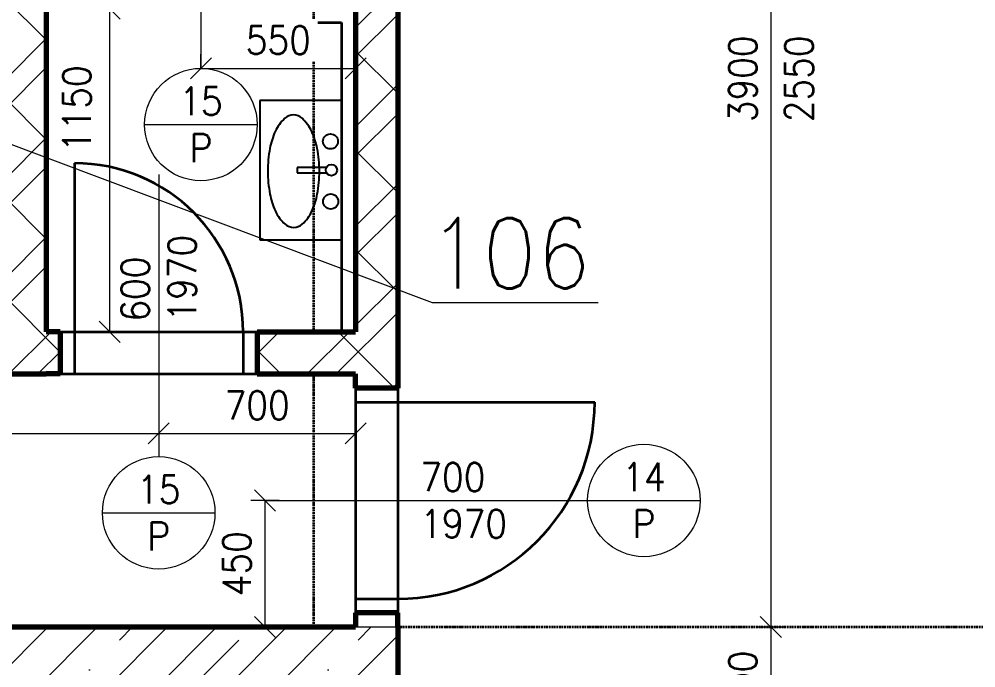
# Model space of a CAD drawing. Header units: inches. Extents: x 9237 to 46843, y 639 to 18394.
# Drawn here: x 13407 to 16808, y 11933 to 14241 of the extents above; entities that cross this region are included whole.
import ezdxf

# ---------------------------------------------------------------- set-up
doc = ezdxf.new("R2010")
doc.units = ezdxf.units.IN
doc.header["$LTSCALE"] = 0.25
doc.header["$MEASUREMENT"] = 0
doc.linetypes.add('ACAD_ISO10W100', pattern=[18, 12, -3, 0, -3])
for name, color, linetype, lineweight in [('0.18', 51, 'Continuous', 18), ('0.25', 255, 'Continuous', 25), ('0.35', 6, 'Continuous', 35), ('0.6', 10, 'Continuous', 60), ('0.7', 30, 'Continuous', 70)]:
    doc.layers.add(name, color=color, linetype=linetype, lineweight=lineweight)
doc.styles.add('MyTextStyle', font='romans.shx', dxfattribs={"width": 0.9})
doc.styles.get("Standard").update_dxf_attribs({"font": 'arial.ttf'})
doc.dimstyles.new('Standard SK int', dxfattribs={"dimtxt": 100, "dimasz": 75, "dimexe": 50, "dimexo": 0, "dimgap": 50, "dimtad": 1, "dimdec": 0, "dimrnd": 5, "dimzin": 0, "dimtxsty": 'MyTextStyle', "dimblk": 'OBLIQUE', "dimcen": 0, "dimclrd": 51, "dimclre": 51, "dimadec": 0, "dimazin": 1, "dimtm": 1e-09, "dimtfac": 1, "dimtdec": 0, "dimtofl": 0, "dimtmove": 0, "dimatfit": 2, "dimfxl": 50, "dimfxlon": 1, "dimtfill": 1, "dimtfillclr": 250, "dimtolj": 1, "dimtzin": 0, "dimlwd": 18, "dimlwe": 18, "dimarcsym": 0})

# ---------------------------------------------------------------- blocks, each defined once
blk = doc.blocks.new('_Oblique')
at = {"color": 0, "linetype": 'ByBlock', "lineweight": -2}
blk.add_line((-0.5, -0.5), (0.5, 0.5), dxfattribs=at)
blk = doc.blocks.new('*D9')
at = {"layer": '0.25', "color": 51, "linetype": 'Continuous', "lineweight": 18, "transparency": 16777216}
for p, q in [((14453.1, 9305.2), (14453.1, 9205.2)), ((14753.1, 9305.2), (14753.1, 9205.2)), ((14453.1, 9255.2), (14753.1, 9255.2))]:
    blk.add_line(p, q, dxfattribs=at)
at = {"layer": 'Defpoints', "color": 0, "transparency": 16777216}
for p in [(14753.1, 12078.6), (14453.1, 11678.6), (14753.1, 9255.2)]:
    blk.add_point(p, dxfattribs=at)
at = {"layer": '0.25', "color": 51, "lineweight": 18, "transparency": 16777216, "xscale": 75, "yscale": 75, "zscale": 75, "rotation": 180}
blk.add_blockref('_Oblique', (14453.1, 9255.2), dxfattribs=at)
at = {"layer": '0.25', "color": 0, "transparency": 16777216, "insert": (14933, 9145.3), "char_height": 100, "attachment_point": 5, "style": 'MyTextStyle', "bg_fill": 3, "box_fill_scale": 1.25, "bg_fill_color": 256, "bg_fill_true_color": 13158600, "bg_fill_transparency": 0}
blk.add_mtext('\\A1;300', dxfattribs=at)
at = {"layer": '0.25', "color": 51, "lineweight": 18, "transparency": 16777216, "xscale": 75, "yscale": 75, "zscale": 75}
blk.add_blockref('_Oblique', (14753.1, 9255.2), dxfattribs=at)
blk = doc.blocks.new('*D10')
at = {"layer": '0.25', "color": 51, "linetype": 'Continuous', "lineweight": 18, "transparency": 16777216}
for p, q in [((14753.1, 11311.7), (14753.1, 11211.7)), ((18533.1, 11311.7), (18533.1, 11211.7)), ((14753.1, 11261.7), (18533.1, 11261.7))]:
    blk.add_line(p, q, dxfattribs=at)
at = {"layer": 'Defpoints', "color": 0, "transparency": 16777216}
for p in [(14753.1, 12078.6), (18533.1, 11678.6), (18533.1, 11261.7)]:
    blk.add_point(p, dxfattribs=at)
at = {"layer": '0.25', "color": 51, "lineweight": 18, "transparency": 16777216, "xscale": 75, "yscale": 75, "zscale": 75, "rotation": 180}
blk.add_blockref('_Oblique', (14753.1, 11261.7), dxfattribs=at)
at = {"layer": '0.25', "color": 51, "lineweight": 18, "transparency": 16777216, "xscale": 75, "yscale": 75, "zscale": 75}
blk.add_blockref('_Oblique', (18533.1, 11261.7), dxfattribs=at)
at = {"layer": '0.25', "color": 0, "transparency": 16777216, "char_height": 100, "attachment_point": 5, "style": 'MyTextStyle', "bg_fill": 3, "box_fill_scale": 1.25, "bg_fill_color": 256, "bg_fill_true_color": 13158600, "bg_fill_transparency": 0}
for s, insert in [('\\A1;3780', (16643.1, 11361.7)), ('\\A1;2550', (16643.1, 11161.7))]:
    blk.add_mtext(s, dxfattribs=dict(at, insert=insert))
blk = doc.blocks.new('*D15')
at = {"layer": '0.25', "color": 51, "linetype": 'Continuous', "lineweight": 18, "transparency": 16777216}
for p, q in [((16129.5, 15978.6), (16029.5, 15978.6)), ((16079.5, 15978.6), (16079.5, 12078.6)), ((16029.5, 12078.6), (16129.5, 12078.6))]:
    blk.add_line(p, q, dxfattribs=at)
at = {"layer": 'Defpoints', "color": 0, "transparency": 16777216}
for p in [(16413.1, 15978.6), (14753.1, 12078.6), (16079.5, 12078.6)]:
    blk.add_point(p, dxfattribs=at)
at = {"layer": '0.25', "color": 51, "lineweight": 18, "transparency": 16777216, "xscale": 75, "yscale": 75, "zscale": 75}
for p, rotation in [((16079.5, 15978.6), 90), ((16079.5, 12078.6), 270)]:
    blk.add_blockref('_Oblique', p, dxfattribs=dict(at, rotation=rotation))
at = {"layer": '0.25', "color": 0, "transparency": 16777216, "char_height": 100, "attachment_point": 5, "rotation": 90, "style": 'MyTextStyle', "bg_fill": 3, "box_fill_scale": 1.25, "bg_fill_color": 256, "bg_fill_true_color": 13158600, "bg_fill_transparency": 0}
for s, insert in [('\\A1;3900', (15979.5, 14028.6)), ('\\A1;2550', (16179.5, 14028.6))]:
    blk.add_mtext(s, dxfattribs=dict(at, insert=insert))
blk = doc.blocks.new('*D16')
at = {"layer": '0.25', "color": 51, "linetype": 'Continuous', "lineweight": 18, "transparency": 16777216}
for p, q in [((16029.5, 12078.6), (16129.5, 12078.6)), ((16079.5, 12078.6), (16079.5, 11678.6)), ((16029.5, 11678.6), (16129.5, 11678.6))]:
    blk.add_line(p, q, dxfattribs=at)
at = {"layer": 'Defpoints', "color": 0, "transparency": 16777216}
for p in [(14753.1, 12078.6), (14753.1, 11678.6), (16079.5, 11678.6)]:
    blk.add_point(p, dxfattribs=at)
at = {"layer": '0.25', "color": 51, "lineweight": 18, "transparency": 16777216, "xscale": 75, "yscale": 75, "zscale": 75}
for p, rotation in [((16079.5, 12078.6), 90), ((16079.5, 11678.6), 270)]:
    blk.add_blockref('_Oblique', p, dxfattribs=dict(at, rotation=rotation))
at = {"layer": '0.25', "color": 0, "transparency": 16777216, "insert": (15979.5, 11878.6), "char_height": 100, "attachment_point": 5, "rotation": 90, "style": 'MyTextStyle', "bg_fill": 3, "box_fill_scale": 1.25, "bg_fill_color": 256, "bg_fill_true_color": 13158600, "bg_fill_transparency": 0}
blk.add_mtext('\\A1;400', dxfattribs=at)
blk = doc.blocks.new('A$C15221B2D')
for p, q in [((0, 0.2907), (0, 0.0001)), ((0.4951, 0.2907), (0, 0.2907)), ((0.4951, 0.0001), (0.4951, 0.2907)), ((0.2386, 0.237), (0.2386, 0.1326)), ((0.2565, 0.1326), (0.2565, 0.2371)), ((0.2386, 0.1326), (0.2565, 0.1326)), ((0, 0.0001), (0.4951, 0.0001))]:
    blk.add_line(p, q)
for centre, radius in [((0.1454, 0.2514), 0.0267), ((0.2474, 0.2548), 0.0199), ((0.3591, 0.2522), 0.0268)]:
    blk.add_circle(centre, radius)
for centre, radius, start, end in [((0.2194, -0.0526), 0.2615, 100.8917, 114.7868), ((0.2521, -0.2225), 0.4345, 90.1224, 100.8917), ((0.2521, -0.2225), 0.4345, 79.353, 90.1224), ((0.2841, -0.0525), 0.2615, 65.4579, 79.353), ((0.1702, 0.054), 0.1441, 114.7868, 138.0706), ((0.3329, 0.0544), 0.1441, 42.1741, 65.4579), ((0.0969, 0.1199), 0.0456, 138.0706, 180.1224), ((0.4059, 0.1205), 0.0456, 0.1224, 42.1741), ((0.0969, 0.1199), 0.0456, 180.1224, 222.1741), ((0.4059, 0.1205), 0.0456, 318.0706, 0.1224), ((0.1699, 0.186), 0.1441, 222.1741, 245.4579), ((0.3326, 0.1863), 0.1441, 294.7868, 318.0706), ((0.2187, 0.2928), 0.2615, 245.4579, 259.353), ((0.2507, 0.4629), 0.4345, 259.353, 270.1224), ((0.2507, 0.4629), 0.4345, 270.1224, 280.8917), ((0.2834, 0.293), 0.2615, 280.8917, 294.7868)]:
    blk.add_arc(centre, radius, start, end)
at = {"flags": 9}
for tag in ['YSIZE', 'XSIZE']:
    blk.add_attdef(tag, (0, 0.0001), '', height=0.0005, dxfattribs=at)
blk = doc.blocks.new('*D67')
at = {"layer": '0.25', "color": 51, "linetype": 'Continuous', "lineweight": 18, "ltscale": 2, "transparency": 16777216}
for p, q in [((13703.1, 14278.6), (13778.5, 14278.6)), ((13728.5, 14278.6), (13728.5, 13128.6)), ((13678.5, 13128.6), (13778.5, 13128.6))]:
    blk.add_line(p, q, dxfattribs=at)
at = {"layer": 'Defpoints', "color": 0, "ltscale": 2, "transparency": 16777216}
for p in [(13703.1, 14278.6), (13503.1, 13128.6), (13728.5, 13128.6)]:
    blk.add_point(p, dxfattribs=at)
at = {"layer": '0.25', "color": 51, "lineweight": 18, "ltscale": 2, "transparency": 16777216, "xscale": 75, "yscale": 75, "zscale": 75}
for p, rotation in [((13728.5, 14278.6), 90), ((13728.5, 13128.6), 270)]:
    blk.add_blockref('_Oblique', p, dxfattribs=dict(at, rotation=rotation))
at = {"layer": '0.25', "color": 0, "ltscale": 2, "transparency": 16777216, "insert": (13611.7, 13922.1), "char_height": 100, "attachment_point": 5, "rotation": 90, "style": 'MyTextStyle', "bg_fill": 3, "box_fill_scale": 1.25, "bg_fill_color": 256, "bg_fill_true_color": 13158600, "bg_fill_transparency": 0}
blk.add_mtext('\\A1;1150', dxfattribs=at)
blk = doc.blocks.new('*D70')
at = {"layer": '0.25', "color": 51, "linetype": 'Continuous', "lineweight": 18, "ltscale": 2, "transparency": 16777216}
for p, q in [((14330.8, 12528.6), (14230.8, 12528.6)), ((14280.8, 12528.6), (14280.8, 12078.6)), ((14330.8, 12078.6), (14230.8, 12078.6))]:
    blk.add_line(p, q, dxfattribs=at)
at = {"layer": 'Defpoints', "color": 0, "ltscale": 2, "transparency": 16777216}
for p in [(14453.1, 12528.6), (14280.8, 12078.6), (14453.1, 12078.6)]:
    blk.add_point(p, dxfattribs=at)
at = {"layer": '0.25', "color": 51, "lineweight": 18, "ltscale": 2, "transparency": 16777216, "xscale": 75, "yscale": 75, "zscale": 75}
for p, rotation in [((14280.8, 12528.6), 90), ((14280.8, 12078.6), 270)]:
    blk.add_blockref('_Oblique', p, dxfattribs=dict(at, rotation=rotation))
at = {"layer": '0.25', "color": 0, "ltscale": 2, "transparency": 16777216, "insert": (14180.8, 12303.6), "char_height": 100, "attachment_point": 5, "rotation": 90, "style": 'MyTextStyle', "bg_fill": 3, "box_fill_scale": 1.25, "bg_fill_color": 256, "bg_fill_true_color": 13158600, "bg_fill_transparency": 0}
blk.add_mtext('\\A1;450', dxfattribs=at)
blk = doc.blocks.new('*D74')
at = {"layer": '0.25', "color": 51, "linetype": 'Continuous', "lineweight": 18, "ltscale": 2, "transparency": 16777216}
for p, q in [((12053.1, 12817.1), (12053.1, 12717.1)), ((13903.1, 12817.1), (13903.1, 12717.1)), ((12053.1, 12767.1), (13903.1, 12767.1))]:
    blk.add_line(p, q, dxfattribs=at)
at = {"layer": 'Defpoints', "color": 0, "ltscale": 2, "transparency": 16777216}
for p in [(12053.1, 12978.6), (13903.1, 12978.6), (13903.1, 12767.1)]:
    blk.add_point(p, dxfattribs=at)
at = {"layer": '0.25', "color": 51, "lineweight": 18, "ltscale": 2, "transparency": 16777216, "xscale": 75, "yscale": 75, "zscale": 75, "rotation": 180}
blk.add_blockref('_Oblique', (12053.1, 12767.1), dxfattribs=at)
at = {"layer": '0.25', "color": 51, "lineweight": 18, "ltscale": 2, "transparency": 16777216, "xscale": 75, "yscale": 75, "zscale": 75}
blk.add_blockref('_Oblique', (13903.1, 12767.1), dxfattribs=at)
at = {"layer": '0.25', "color": 0, "ltscale": 2, "transparency": 16777216, "insert": (12978.1, 12867.1), "char_height": 100, "attachment_point": 5, "style": 'MyTextStyle', "bg_fill": 3, "box_fill_scale": 1.25, "bg_fill_color": 256, "bg_fill_true_color": 13158600, "bg_fill_transparency": 0}
blk.add_mtext('\\A1;1850', dxfattribs=at)
blk = doc.blocks.new('*D75')
at = {"layer": '0.25', "color": 51, "linetype": 'Continuous', "lineweight": 18, "ltscale": 2, "transparency": 16777216}
for p, q in [((13903.1, 12817.1), (13903.1, 12717.1)), ((14603.1, 12817.1), (14603.1, 12717.1)), ((13903.1, 12767.1), (14603.1, 12767.1))]:
    blk.add_line(p, q, dxfattribs=at)
at = {"layer": 'Defpoints', "color": 0, "ltscale": 2, "transparency": 16777216}
for p in [(13903.1, 12978.6), (14603.1, 12978.6), (14603.1, 12767.1)]:
    blk.add_point(p, dxfattribs=at)
at = {"layer": '0.25', "color": 51, "lineweight": 18, "ltscale": 2, "transparency": 16777216, "xscale": 75, "yscale": 75, "zscale": 75, "rotation": 180}
blk.add_blockref('_Oblique', (13903.1, 12767.1), dxfattribs=at)
at = {"layer": '0.25', "color": 51, "lineweight": 18, "ltscale": 2, "transparency": 16777216, "xscale": 75, "yscale": 75, "zscale": 75}
blk.add_blockref('_Oblique', (14603.1, 12767.1), dxfattribs=at)
at = {"layer": '0.25', "color": 0, "ltscale": 2, "transparency": 16777216, "insert": (14253.1, 12867.1), "char_height": 100, "attachment_point": 5, "style": 'MyTextStyle', "bg_fill": 3, "box_fill_scale": 1.25, "bg_fill_color": 256, "bg_fill_true_color": 13158600, "bg_fill_transparency": 0}
blk.add_mtext('\\A1;700', dxfattribs=at)
blk = doc.blocks.new('*D83')
at = {"layer": '0.25', "color": 51, "linetype": 'Continuous', "lineweight": 18, "ltscale": 2, "transparency": 16777216}
for p, q in [((14053.1, 14065.8), (14053.1, 14115.8)), ((14603.1, 14065.8), (14603.1, 14115.8)), ((14053.1, 14065.8), (14603.1, 14065.8))]:
    blk.add_line(p, q, dxfattribs=at)
at = {"layer": 'Defpoints', "color": 0, "ltscale": 2, "transparency": 16777216}
for p in [(14053.1, 14065.8), (14603.1, 14065.8), (14603.1, 14065.8)]:
    blk.add_point(p, dxfattribs=at)
at = {"layer": '0.25', "color": 51, "lineweight": 18, "ltscale": 2, "transparency": 16777216, "xscale": 75, "yscale": 75, "zscale": 75, "rotation": 180}
blk.add_blockref('_Oblique', (14053.1, 14065.8), dxfattribs=at)
at = {"layer": '0.25', "color": 51, "lineweight": 18, "ltscale": 2, "transparency": 16777216, "xscale": 75, "yscale": 75, "zscale": 75}
blk.add_blockref('_Oblique', (14603.1, 14065.8), dxfattribs=at)
at = {"layer": '0.25', "color": 0, "ltscale": 2, "transparency": 16777216, "insert": (14328.1, 14165.8), "char_height": 100, "attachment_point": 5, "style": 'MyTextStyle', "bg_fill": 3, "box_fill_scale": 1.25, "bg_fill_color": 256, "bg_fill_true_color": 13158600, "bg_fill_transparency": 0}
blk.add_mtext('\\A1;550', dxfattribs=at)

msp = doc.modelspace()

# ---------------------------------------------------------------- hatches: boundary and pattern name
at = {"layer": '0.18', "ltscale": 2}
h = msp.add_hatch(dxfattribs=at)
h.set_pattern_fill('MURIVOSTREDNAPEVNOST', color=256, scale=250, pattern_type=2)
h.set_pattern_definition([(45, (5950.6, -1969.33), (0, 353.5534), []), (45, (6200.6, -1969.33), (0, 353.5534), []), (135, (5950.6, -1969.33), (-353.5534, 3e-14), [])])
h.paths.add_polyline_path([(13553.1, 13128.6), (13503.1, 13128.6), (13503.1, 14278.6), (13703.1, 14278.6), (13703.1, 14428.6), (13503.1, 14428.6), (13503.1, 15978.6), (13353.1, 15978.6), (13353.1, 15078.6), (13253.1, 15078.6), (13253.1, 14928.6), (13353.1, 14928.6), (13353.1, 13128.6), (12403.1, 13128.6), (12403.1, 12978.6), (13503.1, 12978.6), (13553.1, 12978.6)])
h.paths.add_polyline_path([(12553.1, 15078.6), (11653.1, 15078.6), (11653.1, 14928.6), (12553.1, 14928.6)])
h.paths.add_polyline_path([(12553.1, 14028.6), (11653.1, 14028.6), (11653.1, 13878.6), (12553.1, 13878.6)])
h.paths.add_polyline_path([(14753.1, 15978.6), (14603.1, 15978.6), (14603.1, 14428.6), (14403.1, 14428.6), (14403.1, 14278.6), (14603.1, 14278.6), (14603.1, 13128.6), (14253.1, 13128.6), (14253.1, 12978.6), (14603.1, 12978.6), (14603.1, 12928.6), (14753.1, 12928.6)])
h.paths.add_polyline_path([(11703.1, 13128.6), (11653.1, 13128.6), (11653.1, 12978.6), (11703.1, 12978.6)])
h = msp.add_hatch(dxfattribs=at)
h.set_pattern_fill('BETONSVYSTUZOU', color=256, scale=300, pattern_type=2)
h.set_pattern_definition([(45, (6250.6, -1969.33), (0, 424.264), []), (45, (6550.6, -1969.33), (212.132, 636.396), [300, -150, 0, -150]), (45, (6850.6, -1969.33), (0, 424.264), [])])
h.paths.add_polyline_path([(14753.1, 12078.6), (14603.1, 12078.6), (11653.1, 12078.6), (11653.1, 11678.6), (14453.1, 11678.6), (14753.1, 11678.6)])

# ---------------------------------------------------------------- linework, layer by layer
for p, q in [((14053.1, 15018.2), (14053.1, 14065.8)), ((13903.1, 13688.1), (13903.1, 12684.6))]:
    msp.add_line(p, q, dxfattribs=at)
at = {"layer": '0.18'}
for p, q in [((13853.1, 13865.8), (14253.1, 13865.8)), ((13703.1, 12484.6), (14103.1, 12484.6))]:
    msp.add_line(p, q, dxfattribs=at)
at = {"layer": '0.18', "ltscale": 2}
for centre in [(14053.1, 13865.8), (13903.1, 12484.6)]:
    msp.add_circle(centre, 200, dxfattribs=at)
at = {"layer": '0.35', "linetype": 'ACAD_ISO10W100', "ltscale": 2}
for p, q in [((14453.1, 14278.6), (14453.1, 13128.6)), ((14453.1, 12978.6), (14453.1, 12078.6)), ((14753.1, 12078.6), (18533.1, 12078.6))]:
    msp.add_line(p, q, dxfattribs=at)
at = {"layer": '0.35'}
for p, q in [((14403.1, 14228.6), (14553.1, 14228.6)), ((14553.1, 14228.6), (14553.1, 13128.6)), ((13603.1, 13728.6), (13603.1, 13128.6)), ((13553.1, 13128.6), (14253.1, 13128.6)), ((13603.1, 13128.6), (13603.1, 12978.6)), ((14203.1, 13128.6), (14203.1, 12978.6)), ((13553.1, 12978.6), (14253.1, 12978.6))]:
    msp.add_line(p, q, dxfattribs=at)
at = {"layer": '0.35', "ltscale": 2}
msp.add_line((14603.1, 12928.6), (14603.1, 12128.6), dxfattribs=at)
at = {"layer": '0.35'}
msp.add_arc((13603.1, 13128.6), 600, 0, 90, dxfattribs=at)
at = {"layer": '0.7'}
for p, q in [((13503.1, 14278.6), (13503.1, 13128.6)), ((14603.1, 14278.6), (14603.1, 13128.6)), ((13553.1, 13128.6), (13503.1, 13128.6)), ((13553.1, 13128.6), (13553.1, 12978.6)), ((14253.1, 13128.6), (14603.1, 13128.6)), ((14253.1, 13128.6), (14253.1, 12978.6)), ((12403.1, 12978.6), (13503.1, 12978.6)), ((13553.1, 12978.6), (13503.1, 12978.6)), ((14253.1, 12978.6), (14603.1, 12978.6)), ((11653.1, 12078.6), (14603.1, 12078.6)), ((14753.1, 12078.6), (14753.1, 7428.6))]:
    msp.add_line(p, q, dxfattribs=at)
at = {"layer": '0.7', "ltscale": 2}
msp.add_line((14603.1, 12928.6), (14603.1, 12978.6), dxfattribs=at)

# ---------------------------------------------------------------- block references
at = {"color": 7, "xscale": 1000, "yscale": 1000, "zscale": 1000, "rotation": 270}
msp.add_blockref('A$C15221B2D', (14262.4, 13951.2), dxfattribs=at)

# ---------------------------------------------------------------- texts
at = {"layer": '0.25', "char_height": 100, "attachment_point": 5, "style": 'MyTextStyle'}
for insert in [(14053.1, 13865.8), (13903.1, 12484.6)]:
    msp.add_mtext_dynamic_manual_height_columns('{\\Fromans|c238;15\\PP}', width=133.187, gutter_width=500, heights=[0], dxfattribs=dict(at, insert=insert))

# ---------------------------------------------------------------- next in the draw order: dimensions: what is measured, and where the dimension line sits
at = {"layer": '0.25', "ltscale": 2}
dim = msp.add_linear_dim(base=(13728.5, 13128.6), p1=(13703.1, 14278.6), p2=(13503.1, 13128.6), angle=90, dimstyle='Standard SK int', override={"dimtmove": 1}, dxfattribs=at)
dim.commit()
dim.dimension.update_dxf_attribs({"geometry": '*D67', "text_midpoint": (13711.7, 13922.1), "dimtype": 160})
dim = msp.add_linear_dim(base=(14603.1, 14065.8), p1=(14053.1, 14065.8), p2=(14603.1, 14065.8), dimstyle='Standard SK int', dxfattribs=at)
dim.commit()
dim.dimension.update_dxf_attribs({"geometry": '*D83', "text_midpoint": (14328.1, 14165.8)})
dim = msp.add_linear_dim(base=(13903.1, 12767.1), p1=(12053.1, 12978.6), p2=(13903.1, 12978.6), dimstyle='Standard SK int', override={"dimtmove": 1}, dxfattribs=at)
dim.commit()
dim.dimension.update_dxf_attribs({"geometry": '*D74', "text_midpoint": (12978.1, 12867.1)})
at = {"layer": '0.25'}
dim = msp.add_linear_dim(base=(14753.1, 9255.2), p1=(14453.1, 11678.6), p2=(14753.1, 12078.6), dimstyle='Standard SK int', override={"dimtmove": 2}, dxfattribs=at)
dim.commit()
dim.dimension.update_dxf_attribs({"geometry": '*D9', "text_midpoint": (14933, 9145.3), "dimtype": 160})

# ---------------------------------------------------------------- next in the draw order: linework, layer by layer
at = {"layer": '0.7', "ltscale": 2}
msp.add_line((14603.1, 12128.6), (14603.1, 12078.6), dxfattribs=at)

# ---------------------------------------------------------------- next in the draw order: texts
at = {"layer": '0.25', "ltscale": 2, "insert": (13903.1, 13164.8), "char_height": 100, "attachment_point": 4, "rotation": 90, "style": 'MyTextStyle'}
msp.add_mtext_dynamic_manual_height_columns('{\\Fromans|c238;600\\P1970}', width=322.046, gutter_width=500, heights=[0], dxfattribs=at)

# ---------------------------------------------------------------- next in the draw order: dimensions: what is measured, and where the dimension line sits
at = {"layer": '0.25'}
dim = msp.add_linear_dim(base=(18533.1, 11261.7), p1=(14753.1, 12078.6), p2=(18533.1, 11678.6), text='<>\\X2550', dimstyle='Standard SK int', override={"dimtmove": 1}, dxfattribs=at)
dim.commit()
dim.dimension.update_dxf_attribs({"geometry": '*D10', "text_midpoint": (16643.1, 11261.7)})

# ---------------------------------------------------------------- next in the draw order: dimensions: what is measured, and where the dimension line sits
dim = msp.add_linear_dim(base=(16079.5, 12078.6), p1=(16413.1, 15978.6), p2=(14753.1, 12078.6), angle=90, text='<>\\X2550', dimstyle='Standard SK int', override={"dimtmove": 1}, dxfattribs=at)
dim.commit()
dim.dimension.update_dxf_attribs({"geometry": '*D15', "text_midpoint": (16079.5, 14028.6)})

# ---------------------------------------------------------------- next in the draw order: linework, layer by layer
at = {"layer": '0.18', "ltscale": 2}
for p, q in [((13173.7, 13872.4), (14875.6, 13233)), ((14875.6, 13233), (15465.9, 13233)), ((14280.8, 12528.6), (15428.1, 12528.6)), ((15428.1, 12528.6), (15828.1, 12528.6))]:
    msp.add_line(p, q, dxfattribs=at)
msp.add_circle((15628.1, 12528.6), 200, dxfattribs=at)
at = {"layer": '0.35', "ltscale": 2}
for p, q in [((14603.1, 12878.6), (14753.1, 12878.6)), ((14753.1, 12878.6), (15453.1, 12878.6)), ((14603.1, 12178.6), (14753.1, 12178.6))]:
    msp.add_line(p, q, dxfattribs=at)
msp.add_arc((14753.1, 12878.6), 700, 270, 0, dxfattribs=at)
at = {"layer": '0.7'}
msp.add_line((14753.1, 15978.6), (14753.1, 12928.6), dxfattribs=at)
at = {"layer": '0.7', "ltscale": 2}
msp.add_line((14753.1, 12928.6), (14603.1, 12928.6), dxfattribs=at)

# ---------------------------------------------------------------- next in the draw order: texts
at = {"layer": '0.25', "char_height": 100, "style": 'MyTextStyle'}
for s, width, insert, attachment_point in [('{\\Fromans|c238;700\\P1970}', 313.65, (14833.1, 12528.6), 4), ('{\\Fromans|c238;14\\PP}', 133.187, (15628.1, 12528.6), 5)]:
    msp.add_mtext_dynamic_manual_height_columns(s, width=width, gutter_width=500, heights=[0], dxfattribs=dict(at, insert=insert, attachment_point=attachment_point))
at = {"layer": '0.6', "insert": (15150, 13283), "char_height": 250, "attachment_point": 8, "style": 'MyTextStyle'}
msp.add_mtext('{\\Fromans|c238;106}', dxfattribs=at)

# ---------------------------------------------------------------- next in the draw order: dimensions: what is measured, and where the dimension line sits
at = {"layer": '0.25'}
dim = msp.add_linear_dim(base=(16079.5, 11678.6), p1=(14753.1, 12078.6), p2=(14753.1, 11678.6), angle=90, dimstyle='Standard SK int', override={"dimtmove": 1}, dxfattribs=at)
dim.commit()
dim.dimension.update_dxf_attribs({"geometry": '*D16', "text_midpoint": (15979.5, 11878.6)})

# ---------------------------------------------------------------- next in the draw order: hatches: boundary and pattern name
at = {"layer": '0.18', "ltscale": 2}
h = msp.add_hatch(dxfattribs=at)
h.set_pattern_fill('MURIVOSTREDNAPEVNOST', color=256, scale=1000, pattern_type=2)
h.set_pattern_definition([(45, (5950.6, -1969.3), (0, 1414.214), []), (45, (6950.6, -1969.3), (0, 1414.214), []), (135, (5950.6, -1969.3), (-1414.214, 1e-13), [])])
h.paths.add_polyline_path([(14753.1, 12128.6), (14603.1, 12128.6), (14603.1, 12078.6), (14753.1, 12078.6)])

# ---------------------------------------------------------------- next in the draw order: linework, layer by layer
msp.add_line((14603.1, 12078.6), (14753.1, 12078.6), dxfattribs=at)
at = {"layer": '0.35', "ltscale": 2}
msp.add_line((14753.1, 12928.6), (14753.1, 12128.6), dxfattribs=at)
at = {"layer": '0.7', "ltscale": 2}
for p, q in [((14753.1, 12128.6), (14603.1, 12128.6)), ((14753.1, 12078.6), (14753.1, 12128.6))]:
    msp.add_line(p, q, dxfattribs=at)

# ---------------------------------------------------------------- next in the draw order: dimensions: what is measured, and where the dimension line sits
at = {"layer": '0.25', "ltscale": 2}
dim = msp.add_linear_dim(base=(14603.1, 12767.1), p1=(13903.1, 12978.6), p2=(14603.1, 12978.6), dimstyle='Standard SK int', override={"dimtmove": 1}, dxfattribs=at)
dim.commit()
dim.dimension.update_dxf_attribs({"geometry": '*D75', "text_midpoint": (14253.1, 12867.1)})
dim = msp.add_linear_dim(base=(14280.8, 12078.6), p1=(14453.1, 12528.6), p2=(14453.1, 12078.6), angle=90, dimstyle='Standard SK int', dxfattribs=at)
dim.commit()
dim.dimension.update_dxf_attribs({"geometry": '*D70', "text_midpoint": (14180.8, 12303.6)})

doc.saveas('drawing.dxf')
